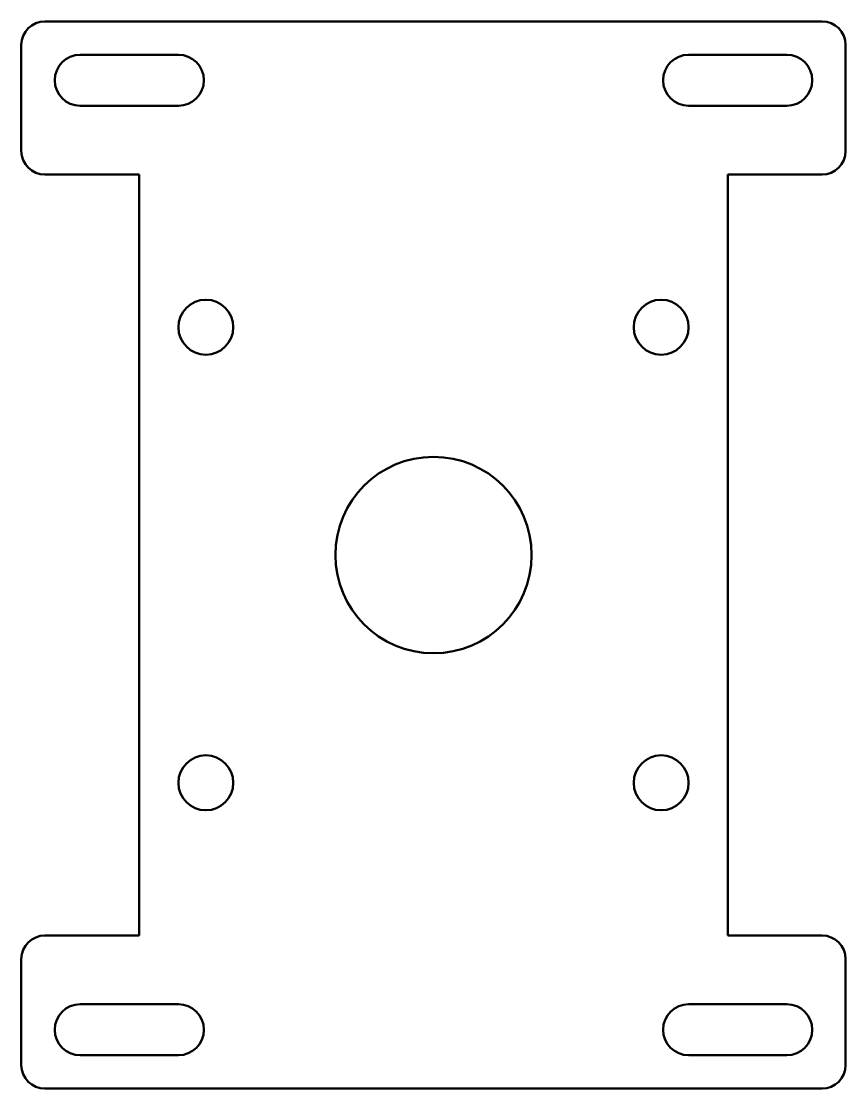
# Model space of a CAD drawing. Header units: millimetres. Extents: x 1 to 211, y 1 to 273.
import ezdxf

# ---------------------------------------------------------------- set-up
doc = ezdxf.new("R2010")
doc.units = ezdxf.units.MM
doc.layers.add('IV_INTERIOR_PROFILES', color=7, linetype='Continuous', lineweight=50)
doc.layers.add('IV_OUTER_PROFILE', color=7, linetype='Continuous', lineweight=50)

msp = doc.modelspace()

# ---------------------------------------------------------------- linework, layer by layer
at = {"layer": 'IV_INTERIOR_PROFILES'}
for p, q in [((16.24, 264.5), (41.24, 264.5)), ((171.24, 264.5), (196.24, 264.5)), ((41.24, 251.5), (16.24, 251.5)), ((196.24, 251.5), (171.24, 251.5)), ((16.24, 22.74), (41.24, 22.74)), ((171.24, 22.74), (196.24, 22.74)), ((41.24, 9.74), (16.24, 9.74)), ((196.24, 9.74), (171.24, 9.74))]:
    msp.add_line(p, q, dxfattribs=at)
for centre, radius in [((48.24, 195.12), 7), ((164.24, 195.12), 7), ((106.24, 137.12), 25), ((48.24, 79.12), 7), ((164.24, 79.12), 7)]:
    msp.add_circle(centre, radius, dxfattribs=at)
for centre, start, end in [((16.24, 258), 90, 270), ((41.24, 258), 270, 90), ((171.24, 258), 90, 270), ((196.24, 258), 270, 90), ((16.24, 16.24), 90, 270), ((41.24, 16.24), 270, 90), ((171.24, 16.24), 90, 270), ((196.24, 16.24), 270, 90)]:
    msp.add_arc(centre, 6.5, start, end, dxfattribs=at)
at = {"layer": 'IV_OUTER_PROFILE'}
for p, q in [((7.24, 273), (205.24, 273)), ((1.24, 240), (1.24, 267)), ((211.24, 267), (211.24, 240)), ((31.24, 234), (7.24, 234)), ((31.24, 40.24), (31.24, 234)), ((205.24, 234), (181.24, 234)), ((181.24, 40.24), (181.24, 234)), ((7.24, 40.24), (31.24, 40.24)), ((181.24, 40.24), (205.24, 40.24)), ((1.24, 7.24), (1.24, 34.24)), ((211.24, 34.24), (211.24, 7.24)), ((205.24, 1.24), (7.24, 1.24))]:
    msp.add_line(p, q, dxfattribs=at)
for centre, start, end in [((7.24, 267), 90, 180), ((205.24, 267), 0, 90), ((7.24, 240), 180, 270), ((205.24, 240), 270, 0), ((7.24, 34.24), 90, 180), ((205.24, 34.24), 0, 90), ((7.24, 7.24), 180, 270), ((205.24, 7.24), 270, 0)]:
    msp.add_arc(centre, 6, start, end, dxfattribs=at)

doc.saveas('drawing.dxf')
